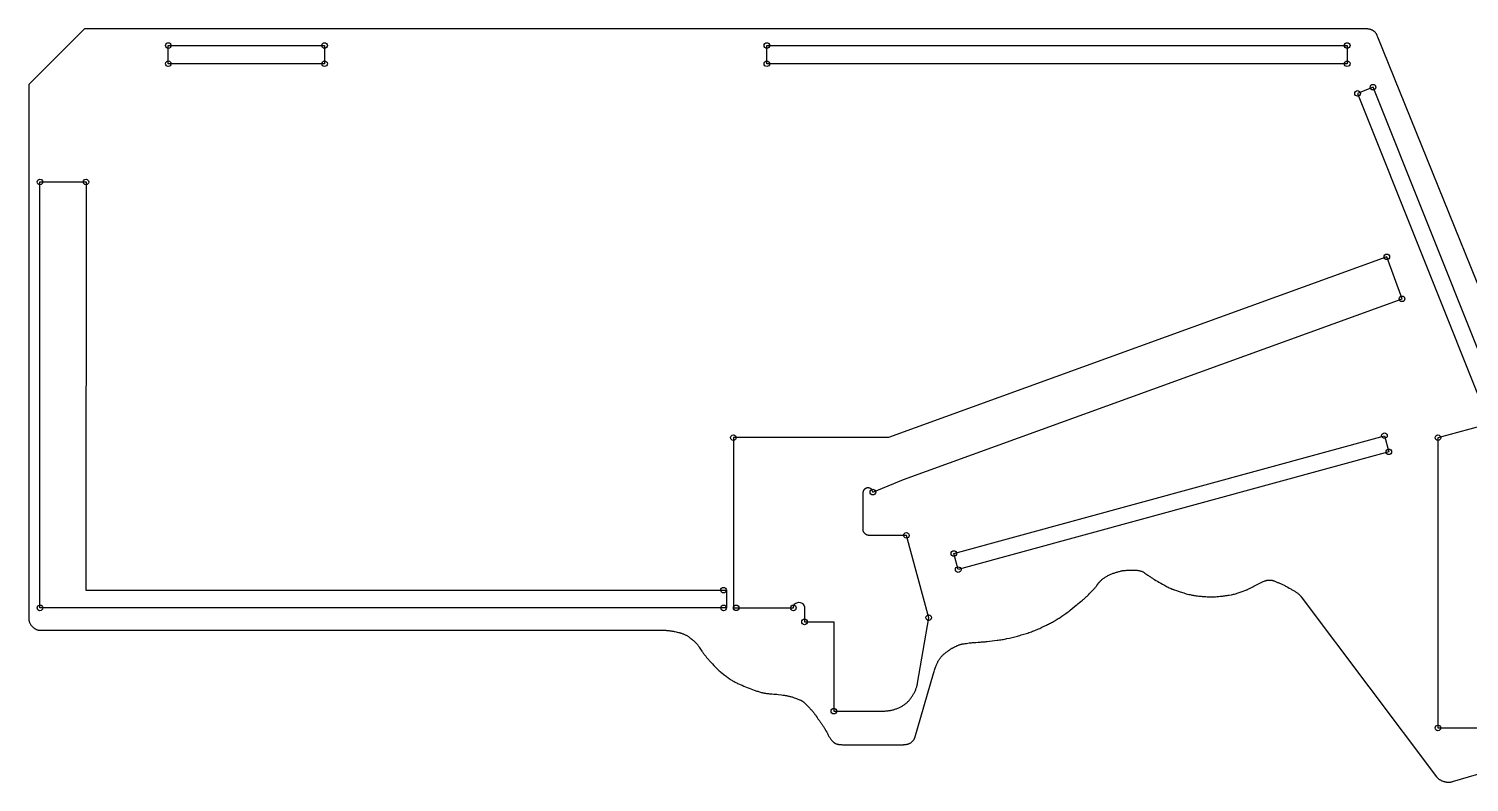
# Model space of a CAD drawing. Extents: x 0 to 152, y -19 to 71.
# Drawn here: x 0.1 to 64.6, y 35.7 to 69.4 of the extents above; entities that cross this region are included whole.
import ezdxf

# ---------------------------------------------------------------- set-up
doc = ezdxf.new("R2010")
doc.units = 0
doc.layers.get('0').update_dxf_attribs({"linetype": 'CONTINUOUS'})

msp = doc.modelspace()

# ---------------------------------------------------------------- linework, layer by layer
msp.add_lwpolyline([(68.164, 50.222), (60.539, 69.066), (60.525, 69.099), (60.51, 69.133), (60.503, 69.149), (60.494, 69.166), (60.486, 69.183), (60.477, 69.2), (60.467, 69.216), (60.457, 69.232), (60.446, 69.247), (60.435, 69.262), (60.423, 69.277), (60.41, 69.291), (60.397, 69.304), (60.382, 69.316), (60.372, 69.324), (60.361, 69.332), (60.35, 69.34), (60.338, 69.347), (60.327, 69.354), (60.315, 69.361), (60.303, 69.367), (60.29, 69.373), (60.278, 69.379), (60.265, 69.384), (60.252, 69.39), (60.24, 69.395), (60.213, 69.404), (60.187, 69.412), (60.16, 69.419), (60.133, 69.425), (60.106, 69.43), (60.08, 69.434), (60.053, 69.437), (60.027, 69.439), (60.001, 69.44), (59.976, 69.441), (2.601, 69.441), (0.101, 66.941), (0.101, 43.003), (0.101, 42.992), (0.102, 42.981), (0.103, 42.97), (0.104, 42.959), (0.106, 42.948), (0.108, 42.937), (0.11, 42.925), (0.113, 42.914), (0.116, 42.903), (0.119, 42.892), (0.123, 42.881), (0.127, 42.87), (0.136, 42.848), (0.146, 42.826), (0.157, 42.804), (0.17, 42.783), (0.183, 42.762), (0.197, 42.742), (0.212, 42.722), (0.228, 42.702), (0.245, 42.683), (0.263, 42.665), (0.281, 42.647), (0.3, 42.631), (0.319, 42.615), (0.339, 42.599), (0.36, 42.585), (0.381, 42.572), (0.402, 42.56), (0.423, 42.548), (0.445, 42.538), (0.467, 42.529), (0.478, 42.525), (0.49, 42.522), (0.501, 42.518), (0.512, 42.515), (0.523, 42.512), (0.534, 42.51), (0.545, 42.508), (0.557, 42.506), (0.568, 42.505), (0.579, 42.504), (0.59, 42.504), (0.601, 42.503), (28.539, 42.503), (28.57, 42.503), (28.6, 42.502), (28.631, 42.501), (28.662, 42.499), (28.693, 42.497), (28.725, 42.494), (28.756, 42.491), (28.787, 42.487), (28.818, 42.483), (28.849, 42.479), (28.88, 42.473), (28.912, 42.468), (28.943, 42.462), (28.975, 42.455), (29.007, 42.448), (29.039, 42.441), (29.094, 42.428), (29.149, 42.416), (29.205, 42.403), (29.233, 42.396), (29.261, 42.389), (29.289, 42.382), (29.316, 42.374), (29.344, 42.366), (29.371, 42.357), (29.398, 42.348), (29.424, 42.338), (29.45, 42.327), (29.476, 42.316), (29.502, 42.303), (29.528, 42.29), (29.553, 42.277), (29.577, 42.263), (29.602, 42.248), (29.626, 42.233), (29.649, 42.218), (29.673, 42.202), (29.696, 42.186), (29.718, 42.169), (29.741, 42.153), (29.763, 42.136), (29.808, 42.101), (29.851, 42.066), (29.871, 42.049), (29.891, 42.032), (29.91, 42.014), (29.929, 41.996), (29.948, 41.977), (29.967, 41.958), (29.986, 41.939), (30.004, 41.919), (30.021, 41.899), (30.039, 41.878), (30.055, 41.858), (30.072, 41.837), (30.088, 41.816), (30.103, 41.795), (30.118, 41.774), (30.132, 41.753), (30.257, 41.566), (30.277, 41.537), (30.297, 41.508), (30.317, 41.479), (30.338, 41.45), (30.359, 41.422), (30.38, 41.394), (30.401, 41.366), (30.423, 41.338), (30.445, 41.311), (30.467, 41.283), (30.49, 41.256), (30.513, 41.229), (30.536, 41.202), (30.56, 41.176), (30.583, 41.149), (30.607, 41.123), (30.665, 41.06), (30.724, 40.996), (30.783, 40.931), (30.813, 40.899), (30.844, 40.866), (30.874, 40.835), (30.906, 40.803), (30.937, 40.772), (30.969, 40.742), (31.001, 40.712), (31.034, 40.683), (31.067, 40.655), (31.101, 40.628), (31.169, 40.575), (31.237, 40.521), (31.305, 40.468), (31.34, 40.442), (31.374, 40.415), (31.409, 40.389), (31.444, 40.364), (31.48, 40.339), (31.516, 40.314), (31.552, 40.29), (31.589, 40.267), (31.626, 40.244), (31.664, 40.222), (31.701, 40.202), (31.738, 40.182), (31.776, 40.162), (31.815, 40.143), (31.853, 40.125), (31.892, 40.107), (31.932, 40.089), (31.971, 40.072), (32.051, 40.038), (32.13, 40.005), (32.289, 39.941), (32.365, 39.91), (32.443, 39.88), (32.52, 39.85), (32.599, 39.822), (32.638, 39.808), (32.677, 39.795), (32.717, 39.781), (32.756, 39.769), (32.796, 39.756), (32.835, 39.745), (32.874, 39.733), (32.914, 39.722), (32.937, 39.716), (32.96, 39.71), (32.983, 39.705), (33.007, 39.7), (33.03, 39.695), (33.054, 39.691), (33.101, 39.683), (33.148, 39.676), (33.195, 39.671), (33.242, 39.666), (33.289, 39.661), (33.383, 39.653), (33.477, 39.646), (33.524, 39.642), (33.571, 39.638), (33.617, 39.634), (33.664, 39.628), (33.822, 39.609), (33.885, 39.602), (33.916, 39.597), (33.948, 39.592), (33.98, 39.587), (34.012, 39.582), (34.043, 39.576), (34.075, 39.57), (34.107, 39.563), (34.138, 39.556), (34.169, 39.549), (34.2, 39.541), (34.23, 39.532), (34.261, 39.523), (34.29, 39.514), (34.32, 39.503), (34.35, 39.493), (34.382, 39.482), (34.45, 39.46), (34.486, 39.448), (34.522, 39.435), (34.558, 39.422), (34.594, 39.409), (34.63, 39.394), (34.648, 39.386), (34.665, 39.378), (34.683, 39.369), (34.7, 39.361), (34.717, 39.352), (34.733, 39.342), (34.749, 39.333), (34.765, 39.323), (34.781, 39.312), (34.796, 39.301), (34.81, 39.29), (34.825, 39.278), (34.838, 39.266), (34.851, 39.253), (34.954, 39.149), (35.006, 39.097), (35.058, 39.043), (35.083, 39.015), (35.109, 38.988), (35.134, 38.96), (35.16, 38.932), (35.184, 38.904), (35.209, 38.875), (35.233, 38.845), (35.257, 38.816), (35.277, 38.79), (35.297, 38.764), (35.317, 38.737), (35.336, 38.709), (35.375, 38.653), (35.413, 38.596), (35.452, 38.54), (35.491, 38.484), (35.51, 38.457), (35.53, 38.43), (35.55, 38.404), (35.57, 38.378), (35.593, 38.349), (35.615, 38.319), (35.637, 38.288), (35.658, 38.257), (35.678, 38.226), (35.698, 38.194), (35.717, 38.162), (35.736, 38.13), (35.755, 38.098), (35.773, 38.065), (35.808, 38), (35.843, 37.936), (35.878, 37.873), (35.895, 37.842), (35.912, 37.811), (35.93, 37.781), (35.947, 37.751), (35.965, 37.722), (35.984, 37.693), (36.002, 37.665), (36.021, 37.638), (36.041, 37.612), (36.061, 37.587), (36.081, 37.563), (36.102, 37.539), (36.113, 37.528), (36.124, 37.517), (36.135, 37.506), (36.147, 37.496), (36.158, 37.486), (36.17, 37.476), (36.182, 37.466), (36.194, 37.457), (36.206, 37.449), (36.219, 37.441), (36.233, 37.434), (36.247, 37.427), (36.261, 37.421), (36.276, 37.415), (36.291, 37.41), (36.307, 37.405), (36.323, 37.401), (36.339, 37.397), (36.355, 37.394), (36.372, 37.391), (36.389, 37.388), (36.407, 37.386), (36.424, 37.384), (36.442, 37.383), (36.478, 37.38), (36.514, 37.379), (36.55, 37.378), (36.587, 37.377), (36.658, 37.378), (36.726, 37.378), (39.289, 37.378), (39.305, 37.379), (39.322, 37.379), (39.339, 37.381), (39.356, 37.382), (39.374, 37.384), (39.392, 37.387), (39.411, 37.39), (39.429, 37.394), (39.447, 37.398), (39.465, 37.403), (39.483, 37.408), (39.501, 37.414), (39.519, 37.42), (39.536, 37.426), (39.553, 37.433), (39.569, 37.441), (39.589, 37.451), (39.609, 37.463), (39.628, 37.475), (39.645, 37.488), (39.663, 37.502), (39.679, 37.516), (39.694, 37.531), (39.708, 37.546), (39.722, 37.562), (39.734, 37.579), (39.746, 37.597), (39.757, 37.614), (39.766, 37.633), (39.775, 37.652), (39.782, 37.671), (39.789, 37.691), (40.632, 40.566), (40.646, 40.613), (40.661, 40.661), (40.676, 40.709), (40.691, 40.758), (40.708, 40.807), (40.725, 40.856), (40.744, 40.905), (40.753, 40.93), (40.763, 40.954), (40.774, 40.978), (40.784, 41.002), (40.795, 41.026), (40.807, 41.05), (40.818, 41.074), (40.83, 41.097), (40.843, 41.12), (40.856, 41.143), (40.869, 41.166), (40.883, 41.188), (40.897, 41.21), (40.912, 41.232), (40.927, 41.254), (40.943, 41.275), (40.959, 41.296), (40.976, 41.316), (40.996, 41.339), (41.017, 41.361), (41.039, 41.383), (41.061, 41.404), (41.084, 41.424), (41.107, 41.444), (41.131, 41.464), (41.154, 41.483), (41.179, 41.502), (41.203, 41.52), (41.252, 41.557), (41.302, 41.593), (41.351, 41.628), (41.37, 41.642), (41.39, 41.656), (41.411, 41.669), (41.432, 41.682), (41.453, 41.695), (41.475, 41.707), (41.497, 41.719), (41.519, 41.731), (41.564, 41.754), (41.609, 41.776), (41.652, 41.796), (41.695, 41.816), (41.719, 41.826), (41.744, 41.836), (41.768, 41.846), (41.793, 41.854), (41.818, 41.862), (41.844, 41.869), (41.869, 41.876), (41.895, 41.882), (41.92, 41.888), (41.946, 41.893), (41.972, 41.898), (41.997, 41.902), (42.049, 41.91), (42.1, 41.917), (42.227, 41.933), (42.278, 41.939), (42.328, 41.944), (42.379, 41.949), (42.429, 41.953), (42.53, 41.961), (42.632, 41.968), (42.733, 41.974), (42.784, 41.978), (42.835, 41.982), (42.885, 41.987), (42.936, 41.992), (42.987, 41.997), (43.039, 42.003), (43.143, 42.016), (43.252, 42.029), (43.364, 42.042), (43.476, 42.055), (43.533, 42.063), (43.589, 42.07), (43.645, 42.078), (43.7, 42.087), (43.755, 42.096), (43.809, 42.106), (43.862, 42.117), (43.914, 42.128), (44.033, 42.156), (44.151, 42.185), (44.268, 42.214), (44.327, 42.228), (44.385, 42.243), (44.443, 42.259), (44.502, 42.275), (44.56, 42.291), (44.618, 42.307), (44.676, 42.324), (44.734, 42.342), (44.793, 42.36), (44.851, 42.378), (44.905, 42.396), (44.958, 42.415), (45.012, 42.434), (45.065, 42.455), (45.119, 42.476), (45.172, 42.497), (45.226, 42.519), (45.279, 42.542), (45.332, 42.565), (45.385, 42.589), (45.437, 42.612), (45.489, 42.636), (45.592, 42.685), (45.693, 42.734), (45.738, 42.756), (45.782, 42.778), (45.827, 42.801), (45.871, 42.825), (45.915, 42.848), (45.958, 42.872), (46.002, 42.897), (46.045, 42.921), (46.088, 42.946), (46.131, 42.972), (46.173, 42.997), (46.215, 43.023), (46.257, 43.049), (46.299, 43.075), (46.382, 43.128), (46.428, 43.158), (46.473, 43.19), (46.518, 43.223), (46.564, 43.257), (46.61, 43.292), (46.655, 43.327), (46.701, 43.364), (46.746, 43.4), (46.837, 43.475), (46.926, 43.549), (47.014, 43.621), (47.058, 43.657), (47.101, 43.691), (47.17, 43.745), (47.235, 43.797), (47.299, 43.849), (47.33, 43.875), (47.36, 43.9), (47.391, 43.927), (47.421, 43.953), (47.451, 43.98), (47.481, 44.008), (47.51, 44.037), (47.54, 44.066), (47.571, 44.097), (47.601, 44.128), (47.645, 44.174), (47.689, 44.219), (47.734, 44.265), (47.778, 44.311), (47.8, 44.334), (47.822, 44.358), (47.843, 44.381), (47.865, 44.405), (47.885, 44.429), (47.906, 44.454), (47.926, 44.478), (47.945, 44.503), (48.039, 44.628), (48.048, 44.641), (48.059, 44.654), (48.069, 44.666), (48.08, 44.679), (48.091, 44.691), (48.102, 44.703), (48.126, 44.727), (48.151, 44.75), (48.177, 44.773), (48.204, 44.795), (48.231, 44.817), (48.26, 44.837), (48.289, 44.858), (48.319, 44.877), (48.35, 44.896), (48.381, 44.915), (48.412, 44.932), (48.444, 44.949), (48.477, 44.966), (48.51, 44.982), (48.544, 44.997), (48.578, 45.012), (48.612, 45.026), (48.646, 45.04), (48.681, 45.053), (48.715, 45.066), (48.75, 45.078), (48.785, 45.089), (48.82, 45.101), (48.856, 45.111), (48.892, 45.122), (48.928, 45.132), (48.965, 45.141), (49.001, 45.151), (49.039, 45.16), (49.06, 45.164), (49.08, 45.169), (49.1, 45.172), (49.12, 45.175), (49.139, 45.178), (49.158, 45.18), (49.195, 45.184), (49.232, 45.186), (49.27, 45.188), (49.351, 45.191), (49.455, 45.195), (49.506, 45.197), (49.557, 45.197), (49.608, 45.197), (49.633, 45.197), (49.658, 45.196), (49.682, 45.195), (49.707, 45.193), (49.731, 45.191), (49.755, 45.189), (49.779, 45.186), (49.803, 45.183), (49.826, 45.179), (49.849, 45.174), (49.872, 45.169), (49.894, 45.164), (49.917, 45.157), (49.939, 45.15), (49.96, 45.143), (49.981, 45.134), (50.002, 45.125), (50.023, 45.115), (50.043, 45.104), (50.063, 45.092), (50.082, 45.079), (50.101, 45.066), (50.226, 44.972), (50.255, 44.951), (50.284, 44.93), (50.314, 44.909), (50.344, 44.889), (50.374, 44.868), (50.405, 44.849), (50.435, 44.829), (50.466, 44.81), (50.498, 44.791), (50.529, 44.772), (50.593, 44.735), (50.657, 44.699), (50.722, 44.663), (50.806, 44.617), (50.89, 44.569), (50.974, 44.522), (51.016, 44.499), (51.059, 44.476), (51.101, 44.453), (51.144, 44.431), (51.188, 44.41), (51.232, 44.389), (51.276, 44.369), (51.321, 44.35), (51.344, 44.341), (51.367, 44.333), (51.39, 44.324), (51.414, 44.316), (51.52, 44.279), (51.627, 44.243), (51.681, 44.225), (51.736, 44.207), (51.79, 44.189), (51.845, 44.172), (51.9, 44.156), (51.955, 44.14), (52.01, 44.125), (52.066, 44.111), (52.121, 44.098), (52.177, 44.086), (52.205, 44.081), (52.233, 44.075), (52.261, 44.07), (52.289, 44.066), (52.344, 44.057), (52.399, 44.05), (52.453, 44.042), (52.508, 44.036), (52.562, 44.03), (52.617, 44.024), (52.671, 44.02), (52.726, 44.015), (52.78, 44.012), (52.834, 44.009), (52.889, 44.006), (52.944, 44.005), (52.998, 44.003), (53.053, 44.003), (53.108, 44.003), (53.164, 44.003), (53.213, 44.005), (53.264, 44.007), (53.314, 44.01), (53.366, 44.013), (53.418, 44.018), (53.47, 44.023), (53.522, 44.028), (53.574, 44.034), (53.626, 44.041), (53.677, 44.048), (53.729, 44.055), (53.779, 44.063), (53.83, 44.071), (53.879, 44.08), (53.976, 44.097), (54.02, 44.106), (54.064, 44.116), (54.108, 44.126), (54.152, 44.138), (54.196, 44.151), (54.239, 44.164), (54.283, 44.178), (54.326, 44.192), (54.37, 44.207), (54.413, 44.222), (54.498, 44.253), (54.581, 44.285), (54.664, 44.316), (54.684, 44.324), (54.705, 44.333), (54.725, 44.341), (54.745, 44.351), (54.784, 44.37), (54.822, 44.39), (54.898, 44.431), (54.937, 44.452), (54.976, 44.472), (55.164, 44.566), (55.22, 44.595), (55.28, 44.626), (55.31, 44.641), (55.341, 44.657), (55.372, 44.672), (55.403, 44.686), (55.435, 44.699), (55.467, 44.712), (55.483, 44.718), (55.5, 44.723), (55.516, 44.728), (55.532, 44.733), (55.549, 44.737), (55.565, 44.741), (55.581, 44.744), (55.598, 44.747), (55.614, 44.75), (55.631, 44.751), (55.647, 44.753), (55.664, 44.753), (55.68, 44.753), (55.697, 44.753), (55.713, 44.752), (55.729, 44.751), (55.745, 44.749), (55.761, 44.746), (55.777, 44.743), (55.793, 44.74), (55.808, 44.736), (55.824, 44.732), (55.839, 44.728), (55.854, 44.723), (55.885, 44.713), (55.915, 44.701), (55.946, 44.689), (55.976, 44.676), (56.038, 44.649), (56.07, 44.636), (56.102, 44.622), (56.134, 44.609), (56.167, 44.596), (56.201, 44.583), (56.235, 44.569), (56.269, 44.553), (56.303, 44.537), (56.337, 44.52), (56.37, 44.502), (56.404, 44.484), (56.437, 44.465), (56.503, 44.427), (56.568, 44.389), (56.632, 44.352), (56.663, 44.333), (56.695, 44.316), (56.754, 44.282), (56.784, 44.265), (56.812, 44.248), (56.84, 44.231), (56.868, 44.213), (56.895, 44.195), (56.921, 44.176), (56.946, 44.157), (56.971, 44.137), (56.995, 44.117), (57.018, 44.096), (57.029, 44.085), (57.04, 44.074), (57.051, 44.063), (57.061, 44.051), (57.072, 44.04), (57.082, 44.028), (57.092, 44.016), (57.101, 44.003), (63.164, 35.941), (63.178, 35.922), (63.194, 35.905), (63.21, 35.888), (63.228, 35.871), (63.246, 35.855), (63.265, 35.84), (63.285, 35.826), (63.306, 35.812), (63.327, 35.799), (63.349, 35.787), (63.371, 35.776), (63.394, 35.765), (63.417, 35.755), (63.441, 35.746), (63.465, 35.738), (63.489, 35.73), (63.514, 35.723), (63.539, 35.717), (63.564, 35.712), (63.589, 35.708), (63.614, 35.704), (63.639, 35.701), (63.665, 35.699), (63.69, 35.698), (63.715, 35.698), (63.74, 35.699), (63.764, 35.701), (63.789, 35.703), (63.813, 35.707), (63.836, 35.711), (63.859, 35.716), (63.882, 35.722), (69.101, 37.253)])
for points in [[(6.351, 68.565, -0.414214), (6.226, 68.691, -0.414214), (6.351, 68.816, -0.414214), (6.477, 68.691, -0.414214)], [(13.351, 68.565, -0.414214), (13.226, 68.691, -0.414214), (13.351, 68.816, -0.414214), (13.477, 68.691, -0.414214)], [(33.164, 68.565, -0.414214), (33.038, 68.691, -0.414214), (33.164, 68.816, -0.414214), (33.289, 68.691, -0.414214)], [(59.164, 68.565, -0.414214), (59.038, 68.691, -0.414214), (59.164, 68.816, -0.414214), (59.289, 68.691, -0.414214)], [(6.351, 67.753, -0.414214), (6.226, 67.878, -0.414214), (6.351, 68.004, -0.414214), (6.477, 67.878, -0.414214)], [(13.351, 67.753, -0.414214), (13.226, 67.878, -0.414214), (13.351, 68.004, -0.414214), (13.477, 67.878, -0.414214)], [(33.164, 67.753, -0.414214), (33.038, 67.878, -0.414214), (33.164, 68.004, -0.414214), (33.289, 67.878, -0.414214)], [(59.164, 67.753, -0.414214), (59.038, 67.878, -0.414214), (59.164, 68.004, -0.414214), (59.289, 67.878, -0.414214)], [(59.624, 66.422, -0.414214), (59.499, 66.548, -0.414214), (59.624, 66.673, -0.414214), (59.75, 66.548, -0.414214)], [(60.32, 66.701, -0.414214), (60.195, 66.826, -0.414214), (60.32, 66.952, -0.414214), (60.446, 66.826, -0.414214)], [(0.601, 62.455, -0.414214), (0.476, 62.581, -0.414214), (0.601, 62.706, -0.414214), (0.727, 62.581, -0.414214)], [(2.664, 62.455, -0.414214), (2.538, 62.581, -0.414214), (2.664, 62.706, -0.414214), (2.789, 62.581, -0.414214)], [(38.61, 51.129), (31.663, 51.129), (31.663, 43.504), (34.351, 43.504), (34.351, 43.507, -0.414214), (34.601, 43.757, -0.414214), (34.851, 43.507), (34.851, 43.504), (34.851, 42.879), (36.163, 42.879), (36.163, 38.879), (38.288, 38.879), (38.321, 38.879), (38.354, 38.879), (38.388, 38.881), (38.422, 38.882), (38.455, 38.884), (38.489, 38.887), (38.524, 38.89), (38.558, 38.894), (38.592, 38.898), (38.627, 38.903), (38.662, 38.909), (38.696, 38.915), (38.731, 38.922), (38.765, 38.929), (38.8, 38.937), (38.834, 38.946), (38.869, 38.956), (38.903, 38.966), (38.937, 38.977), (38.971, 38.988), (39.004, 39.001), (39.037, 39.014), (39.071, 39.028), (39.103, 39.042), (39.136, 39.058), (39.168, 39.074), (39.199, 39.092), (39.231, 39.11), (39.261, 39.129), (39.292, 39.149), (39.322, 39.169), (39.351, 39.191), (39.379, 39.213), (39.406, 39.235), (39.432, 39.259), (39.458, 39.283), (39.484, 39.308), (39.508, 39.334), (39.533, 39.36), (39.556, 39.387), (39.579, 39.415), (39.602, 39.443), (39.624, 39.471), (39.645, 39.5), (39.665, 39.53), (39.685, 39.56), (39.704, 39.591), (39.723, 39.621), (39.74, 39.652), (39.757, 39.684), (39.774, 39.715), (39.789, 39.747), (39.804, 39.779), (39.818, 39.811), (39.831, 39.843), (39.844, 39.875), (39.855, 39.907), (39.866, 39.939), (39.876, 39.971), (39.885, 40.003), (39.894, 40.035), (39.901, 40.066), (39.908, 40.098), (39.913, 40.129), (40.413, 43.066), (39.413, 46.754), (37.726, 46.754), (37.715, 46.754), (37.704, 46.755), (37.693, 46.757), (37.681, 46.759), (37.67, 46.763), (37.659, 46.767), (37.648, 46.771), (37.637, 46.776), (37.626, 46.782), (37.616, 46.788), (37.605, 46.794), (37.595, 46.802), (37.585, 46.809), (37.575, 46.817), (37.566, 46.826), (37.557, 46.834), (37.548, 46.844), (37.54, 46.853), (37.532, 46.863), (37.524, 46.873), (37.517, 46.883), (37.51, 46.893), (37.504, 46.904), (37.498, 46.915), (37.493, 46.926), (37.489, 46.937), (37.485, 46.948), (37.482, 46.959), (37.479, 46.97), (37.477, 46.981), (37.476, 46.992), (37.476, 47.004), (37.476, 48.629), (37.477, 48.644), (37.478, 48.657), (37.478, 48.669), (37.48, 48.682), (37.482, 48.694), (37.484, 48.706), (37.487, 48.718), (37.49, 48.73), (37.494, 48.741), (37.499, 48.752), (37.503, 48.763), (37.508, 48.774), (37.514, 48.784), (37.52, 48.793), (37.526, 48.803), (37.533, 48.812), (37.54, 48.821), (37.548, 48.829), (37.556, 48.837), (37.564, 48.844), (37.572, 48.851), (37.581, 48.858), (37.59, 48.864), (37.599, 48.869), (37.609, 48.874), (37.618, 48.879), (37.628, 48.883), (37.639, 48.886), (37.649, 48.889), (37.66, 48.891), (37.67, 48.893), (37.681, 48.894), (37.692, 48.894), (37.706, 48.893), (37.72, 48.892), (37.734, 48.889), (37.747, 48.886), (37.76, 48.881), (37.773, 48.876), (37.785, 48.87), (37.797, 48.863), (37.808, 48.855), (37.819, 48.846), (37.829, 48.837), (37.839, 48.826), (37.849, 48.816), (37.857, 48.804), (37.865, 48.792), (37.873, 48.78), (37.913, 48.691), (39.288, 49.254), (39.29, 49.254), (61.618, 57.347), (60.937, 59.227), (38.608, 51.134)], [(60.937, 59.102, -0.414214), (60.811, 59.227, -0.414214), (60.937, 59.353, -0.414214), (61.062, 59.227, -0.414214)], [(61.618, 57.221, -0.414214), (61.493, 57.347, -0.414214), (61.618, 57.472, -0.414214), (61.744, 57.347, -0.414214)], [(31.663, 51.003, -0.414214), (31.538, 51.129, -0.414214), (31.663, 51.254, -0.414214), (31.789, 51.129, -0.414214)], [(60.83, 51.093, -0.414214), (60.704, 51.218, -0.414214), (60.83, 51.344, -0.414214), (60.955, 51.218, -0.414214)], [(63.226, 51.003, -0.414214), (63.101, 51.128, -0.414214), (63.226, 51.254, -0.414214), (63.352, 51.128, -0.414214)], [(61.028, 50.369, -0.414214), (60.902, 50.495, -0.414214), (61.028, 50.62, -0.414214), (61.153, 50.495, -0.414214)], [(37.913, 48.566, -0.414214), (37.788, 48.691, -0.414214), (37.913, 48.817, -0.414214), (38.039, 48.691, -0.414214)], [(39.413, 46.628, -0.414214), (39.288, 46.754, -0.414214), (39.413, 46.879, -0.414214), (39.539, 46.754, -0.414214)], [(41.539, 45.816, -0.414214), (41.413, 45.941, -0.414214), (41.539, 46.067, -0.414214), (41.664, 45.941, -0.414214)], [(41.736, 45.092, -0.414214), (41.611, 45.218, -0.414214), (41.736, 45.343, -0.414214), (41.862, 45.218, -0.414214)], [(31.225, 44.172, -0.414214), (31.1, 44.297, -0.414214), (31.225, 44.423, -0.414214), (31.351, 44.297, -0.414214)], [(0.601, 43.378, -0.414214), (0.476, 43.503, -0.414214), (0.601, 43.629, -0.414214), (0.727, 43.503, -0.414214)], [(31.226, 43.379, -0.414214), (31.101, 43.505, -0.414214), (31.226, 43.63, -0.414214), (31.352, 43.505, -0.414214)], [(31.789, 43.381, -0.414214), (31.663, 43.506, -0.414214), (31.789, 43.632, -0.414214), (31.914, 43.506, -0.414214)], [(34.351, 43.38, -0.414214), (34.226, 43.505, -0.414214), (34.351, 43.631, -0.414214), (34.477, 43.505, -0.414214)], [(34.851, 42.753, -0.414214), (34.725, 42.879, -0.414214), (34.851, 43.004, -0.414214), (34.976, 42.879, -0.414214)], [(40.413, 42.941, -0.414214), (40.288, 43.066, -0.414214), (40.413, 43.192, -0.414214), (40.539, 43.066, -0.414214)], [(36.163, 38.753, -0.414214), (36.038, 38.879, -0.414214), (36.163, 39.004, -0.414214), (36.289, 38.879, -0.414214)], [(63.226, 38.003, -0.414214), (63.101, 38.128, -0.414214), (63.226, 38.254, -0.414214), (63.352, 38.128, -0.414214)]]:
    msp.add_lwpolyline(points, format="xyb", close=True)
for points in [[(6.351, 68.691), (13.351, 68.691), (13.351, 67.878), (6.351, 67.878)], [(33.164, 68.691), (59.164, 68.691), (59.164, 67.878), (33.164, 67.878)], [(65.539, 51.753), (63.226, 51.128), (63.226, 38.128), (67.664, 38.128), (67.768, 38.401), (67.768, 38.401), (68.468, 38.133), (69.897, 41.869), (69.196, 42.137), (69.196, 42.137), (69.289, 42.378), (69.277, 42.406), (69.278, 42.406), (69.972, 42.684), (60.32, 66.826), (59.624, 66.548), (65.539, 51.753)], [(0.601, 44.268), (0.601, 62.581), (2.664, 62.581), (2.656, 44.302), (31.351, 44.295), (31.351, 43.503), (0.601, 43.503), (0.601, 44.253)], [(60.83, 51.218), (61.028, 50.495), (41.736, 45.218), (41.539, 45.941)]]:
    msp.add_lwpolyline(points, close=True)

doc.saveas('drawing.dxf')
